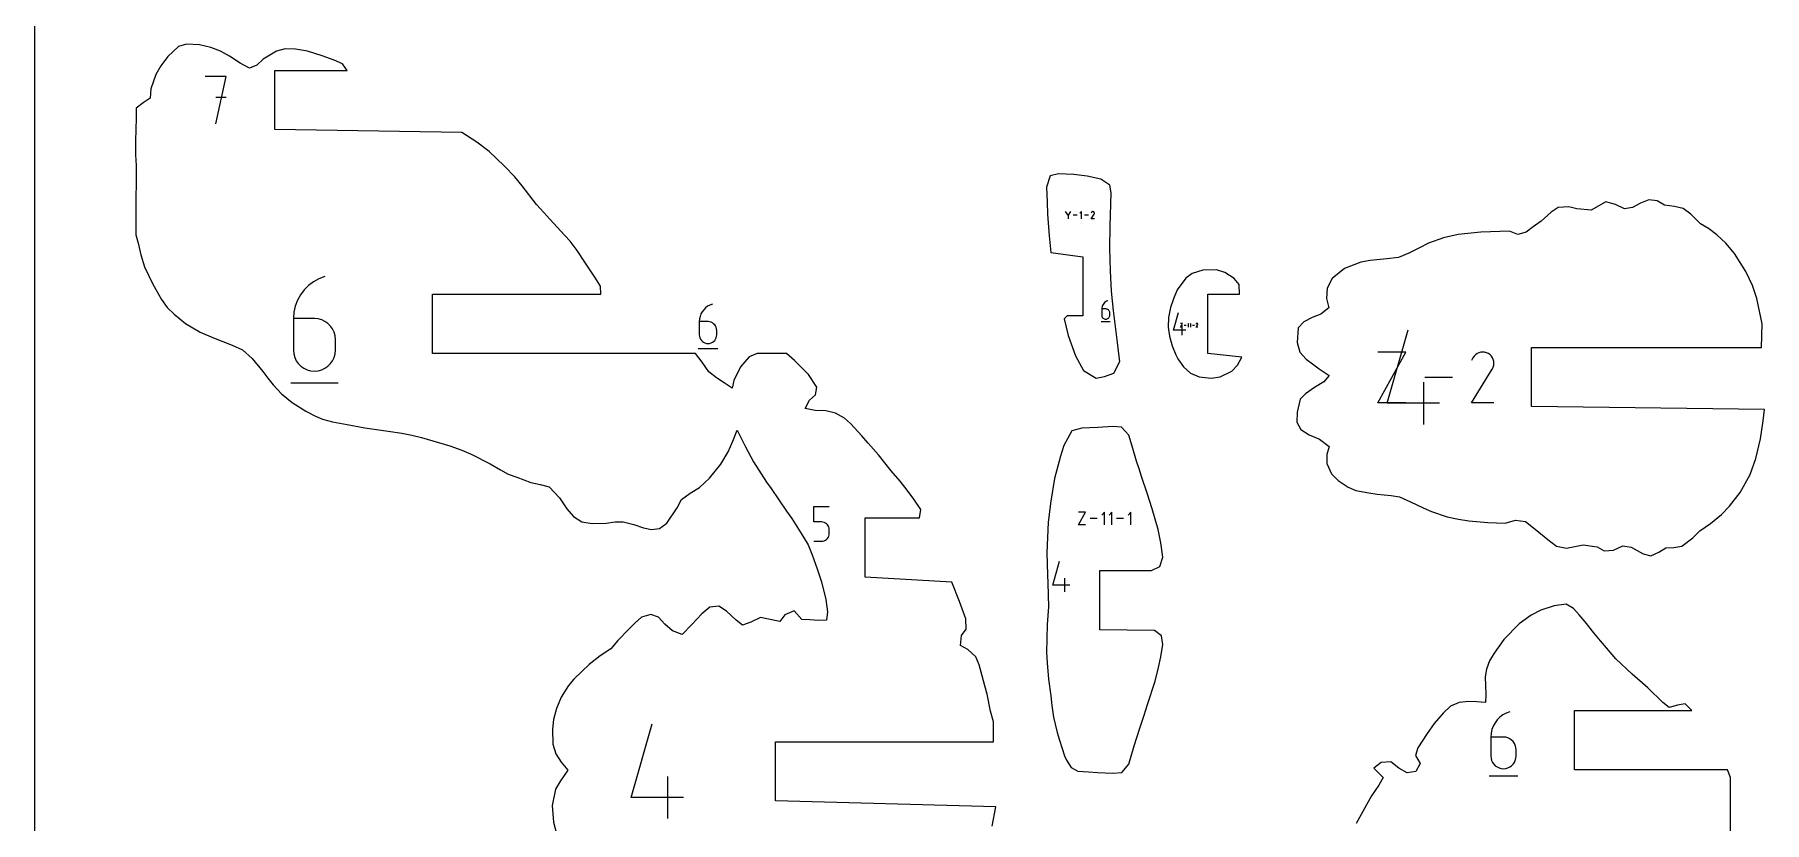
# Model space of a CAD drawing. Extents: x 0 to 600, y 0 to 900.
# Drawn here: x 0 to 114.1, y 436 to 487.9 of the extents above; entities that cross this region are included whole.
import ezdxf

# ---------------------------------------------------------------- set-up
doc = ezdxf.new("R2010")
doc.units = 0
doc.header["$MEASUREMENT"] = 0
for name, color, linetype in [('annotation', 7, 'Continuous'), ('boundary', 7, 'Continuous'), ('frame', 7, 'Continuous')]:
    doc.layers.add(name, color=color, linetype=linetype)

msp = doc.modelspace()

# ---------------------------------------------------------------- linework, layer by layer
at = {"layer": 'annotation', "color": 1}
for p, q in [((12.644008, 485.136438), (11.256601, 485.136438)), ((11.950402, 482.016486), (12.644008, 485.136438)), ((12.644008, 483.747075), (11.950402, 483.747075)), ((68.178225, 475.987487), (68.016405, 476.221501)), ((68.340015, 476.221501), (68.178225, 475.987487)), ((68.178225, 476.006319), (68.178225, 475.736345)), ((68.787256, 475.978923), (68.521998, 475.978923)), ((69.076998, 476.221486), (68.969148, 476.113606)), ((69.076998, 475.73636), (69.076998, 476.221486)), ((69.524208, 475.978923), (69.25895, 475.978923)), ((69.706122, 475.736356), (69.90521, 476.056863)), ((69.720572, 476.167542), (69.706426, 476.140405)), ((69.731799, 476.183461), (69.720572, 476.167542)), ((69.745268, 476.19675), (69.731799, 476.183461)), ((69.760571, 476.207303), (69.745268, 476.19675)), ((69.777297, 476.215012), (69.760571, 476.207303)), ((69.795037, 476.219771), (69.777297, 476.215012)), ((69.813381, 476.221474), (69.795037, 476.219771)), ((69.831919, 476.220015), (69.813381, 476.221474)), ((69.850243, 476.215287), (69.831919, 476.220015)), ((69.867942, 476.207183), (69.850243, 476.215287)), ((69.883771, 476.195943), (69.867942, 476.207183)), ((69.867942, 476.207183), (69.867942, 476.207183)), ((69.897007, 476.182454), (69.883771, 476.195943)), ((69.90753, 476.167131), (69.897007, 476.182454)), ((69.90521, 476.056863), (69.905448, 476.057158)), ((69.90521, 476.056863), (69.90521, 476.056863)), ((69.905448, 476.057158), (69.905676, 476.057455)), ((69.905676, 476.057455), (69.905896, 476.057757)), ((69.905896, 476.057757), (69.906109, 476.058066)), ((69.906109, 476.058066), (69.906317, 476.058386)), ((69.906317, 476.058386), (69.906521, 476.058718)), ((69.906521, 476.058718), (69.906723, 476.059065)), ((69.906723, 476.059065), (69.906925, 476.059429)), ((69.906925, 476.059429), (69.907126, 476.059814)), ((69.907126, 476.059814), (69.915347, 476.077464)), ((69.907126, 476.059814), (69.907126, 476.059814)), ((69.915223, 476.150386), (69.90753, 476.167131)), ((69.91997, 476.132634), (69.915223, 476.150386)), ((69.915347, 476.077464), (69.920149, 476.095759)), ((69.921651, 476.114287), (69.91997, 476.132634)), ((69.920149, 476.095759), (69.921651, 476.114287)), ((69.921577, 475.736356), (69.706122, 475.736356)), ((18.065091, 471.348266), (17.777442, 471.059395)), ((18.392917, 471.595482), (18.065091, 471.348266)), ((18.757178, 471.79602), (18.392917, 471.595482)), ((19.154137, 471.944856), (18.757178, 471.79602)), ((19.154137, 471.944856), (19.154137, 471.944856)), ((17.337626, 470.37679), (17.192939, 469.993105)), ((17.533707, 470.733896), (17.337626, 470.37679)), ((17.777442, 471.059395), (17.533707, 470.733896)), ((70.591418, 470.225093), (70.53573, 470.169169)), ((70.654884, 470.272953), (70.591418, 470.225093)), ((70.725404, 470.311777), (70.654884, 470.272953)), ((70.802254, 470.340591), (70.725404, 470.311777)), ((70.802254, 470.340591), (70.802254, 470.340591)), ((17.103385, 469.587862), (17.072702, 469.166088)), ((17.072702, 469.166088), (17.072702, 467.092088)), ((18.458369, 469.166088), (17.072702, 469.166088)), ((17.192939, 469.993105), (17.103385, 469.587862)), ((18.707584, 469.143847), (18.458369, 469.166088)), ((18.942087, 469.079705), (18.707584, 469.143847)), ((19.157978, 468.977529), (18.942087, 469.079705)), ((43.865066, 469.142464), (43.852294, 468.966897)), ((43.902344, 469.31115), (43.865066, 469.142464)), ((43.962571, 469.470863), (43.902344, 469.31115)), ((44.044192, 469.619512), (43.962571, 469.470863)), ((44.145649, 469.755004), (44.044192, 469.619512)), ((44.265385, 469.875249), (44.145649, 469.755004)), ((44.401846, 469.978155), (44.265385, 469.875249)), ((44.553473, 470.061631), (44.401846, 469.978155)), ((44.718711, 470.123585), (44.553473, 470.061631)), ((44.718711, 470.123585), (44.718711, 470.123585)), ((70.405235, 469.884284), (70.399294, 469.80263)), ((70.399294, 469.80263), (70.399294, 469.40111)), ((70.667555, 469.80263), (70.399294, 469.80263)), ((70.399294, 469.40111), (70.399294, 469.40111)), ((70.399294, 469.40111), (70.403626, 469.352853)), ((70.403626, 469.352853), (70.416109, 469.307426)), ((70.422572, 469.962738), (70.405235, 469.884284)), ((70.416109, 469.307426), (70.435981, 469.26559)), ((70.450583, 470.037018), (70.422572, 469.962738)), ((70.435981, 469.26559), (70.462477, 469.228105)), ((70.488544, 470.106153), (70.450583, 470.037018)), ((70.462477, 469.228105), (70.494832, 469.195731)), ((70.53573, 470.169169), (70.488544, 470.106153)), ((70.494832, 469.195731), (70.532281, 469.169228)), ((70.532281, 469.169228), (70.574062, 469.149356)), ((70.574062, 469.149356), (70.619408, 469.136876)), ((70.619408, 469.136876), (70.667555, 469.132547)), ((70.715802, 469.798325), (70.667555, 469.80263)), ((70.667555, 469.132547), (70.715802, 469.136876)), ((70.667555, 469.132547), (70.667555, 469.132547)), ((70.761202, 469.785907), (70.715802, 469.798325)), ((70.715802, 469.136876), (70.761202, 469.149356)), ((70.802997, 469.766126), (70.761202, 469.785907)), ((70.761202, 469.149356), (70.802997, 469.169228)), ((70.840434, 469.739731), (70.802997, 469.766126)), ((70.802997, 469.169228), (70.840434, 469.195731)), ((70.872758, 469.70747), (70.840434, 469.739731)), ((70.840434, 469.195731), (70.872758, 469.228105)), ((70.899213, 469.670092), (70.872758, 469.70747)), ((70.872758, 469.228105), (70.899213, 469.26559)), ((70.919045, 469.628347), (70.899213, 469.670092)), ((70.899213, 469.26559), (70.919045, 469.307426)), ((70.931497, 469.582983), (70.919045, 469.628347)), ((70.919045, 469.307426), (70.931497, 469.352853)), ((70.935816, 469.534748), (70.931497, 469.582983)), ((70.931497, 469.352853), (70.935816, 469.40111)), ((70.935816, 469.40111), (70.935816, 469.534748)), ((70.935816, 469.534748), (70.935816, 469.534748)), ((75.139019, 468.413019), (75.467481, 469.56496)), ((19.351355, 468.841187), (19.157978, 468.977529)), ((19.518319, 468.674548), (19.351355, 468.841187)), ((19.654969, 468.481479), (19.518319, 468.674548)), ((19.757406, 468.265849), (19.654969, 468.481479)), ((19.821728, 468.031526), (19.757406, 468.265849)), ((19.844035, 467.782378), (19.821728, 468.031526)), ((43.852294, 468.966897), (43.852294, 468.103575)), ((44.429091, 468.966897), (43.852294, 468.966897)), ((43.852294, 468.103575), (43.852294, 468.103575)), ((43.852294, 468.103575), (43.861607, 467.999814)), ((43.861607, 467.999814), (43.888448, 467.90214)), ((44.532829, 468.957639), (44.429091, 468.966897)), ((44.630443, 468.930939), (44.532829, 468.957639)), ((44.72031, 468.888408), (44.630443, 468.930939)), ((44.800805, 468.831654), (44.72031, 468.888408)), ((44.870305, 468.762289), (44.800805, 468.831654)), ((44.927187, 468.681922), (44.870305, 468.762289)), ((44.969827, 468.592164), (44.927187, 468.681922)), ((44.996602, 468.494625), (44.969827, 468.592164)), ((44.969827, 467.90214), (44.996602, 467.999814)), ((45.005888, 468.390915), (44.996602, 468.494625)), ((44.996602, 467.999814), (45.005888, 468.103575)), ((45.005888, 468.103575), (45.005888, 468.390915)), ((45.005888, 468.390915), (45.005888, 468.390915)), ((70.365696, 468.981541), (70.969718, 468.981541)), ((75.961476, 468.413019), (75.139019, 468.413019)), ((75.596937, 468.591384), (75.740544, 468.850021)), ((75.740544, 468.850021), (75.596937, 468.850021)), ((75.740544, 468.591384), (75.596937, 468.591384)), ((75.714943, 468.083721), (75.714943, 468.741575)), ((75.978976, 468.720702), (75.837557, 468.720702)), ((76.133446, 468.850021), (76.075948, 468.792506)), ((76.133446, 468.591384), (76.133446, 468.850021)), ((76.287933, 468.850021), (76.230435, 468.792506)), ((76.287933, 468.591384), (76.287933, 468.850021)), ((76.526356, 468.720702), (76.384938, 468.720702)), ((76.62334, 468.591382), (76.729481, 468.762255)), ((76.738207, 468.591382), (76.62334, 468.591382)), ((76.631045, 468.821261), (76.623503, 468.806793)), ((76.63703, 468.829748), (76.631045, 468.821261)), ((76.644211, 468.836833), (76.63703, 468.829748)), ((76.652369, 468.842459), (76.644211, 468.836833)), ((76.661286, 468.846569), (76.652369, 468.842459)), ((76.670744, 468.849106), (76.661286, 468.846569)), ((76.680524, 468.850014), (76.670744, 468.849106)), ((76.690407, 468.849236), (76.680524, 468.850014)), ((76.700176, 468.846716), (76.690407, 468.849236)), ((76.709612, 468.842395), (76.700176, 468.846716)), ((76.718051, 468.836403), (76.709612, 468.842395)), ((76.709612, 468.842395), (76.709612, 468.842395)), ((76.725108, 468.829211), (76.718051, 468.836403)), ((76.730718, 468.821042), (76.725108, 468.829211)), ((76.729481, 468.762255), (76.729608, 468.762412)), ((76.729481, 468.762255), (76.729481, 468.762255)), ((76.729608, 468.762412), (76.72973, 468.76257)), ((76.72973, 468.76257), (76.729847, 468.762731)), ((76.729847, 468.762731), (76.729961, 468.762896)), ((76.729961, 468.762896), (76.730071, 468.763066)), ((76.730071, 468.763066), (76.73018, 468.763243)), ((76.73018, 468.763243), (76.730288, 468.763428)), ((76.730288, 468.763428), (76.730395, 468.763623)), ((76.730395, 468.763623), (76.730503, 468.763828)), ((76.730503, 468.763828), (76.734885, 468.773238)), ((76.730503, 468.763828), (76.730503, 468.763828)), ((76.73482, 468.812115), (76.730718, 468.821042)), ((76.73735, 468.802651), (76.73482, 468.812115)), ((76.734885, 468.773238), (76.737446, 468.782991)), ((76.738246, 468.792869), (76.73735, 468.802651)), ((76.737446, 468.782991), (76.738246, 468.792869)), ((89.227461, 463.581559), (90.611171, 468.434327)), ((17.072702, 467.092088), (17.072702, 467.092088)), ((17.072702, 467.092088), (17.095074, 466.842819)), ((17.095074, 466.842819), (17.159557, 466.608172)), ((19.757406, 466.608172), (19.821728, 466.842819)), ((19.821728, 466.842819), (19.844035, 467.092088)), ((19.844035, 467.092088), (19.844035, 467.782378)), ((19.844035, 467.782378), (19.844035, 467.782378)), ((43.780052, 467.201444), (45.078781, 467.201444)), ((43.888448, 467.90214), (43.931175, 467.812187)), ((43.931175, 467.812187), (43.988145, 467.731589)), ((43.988145, 467.731589), (44.057712, 467.661981)), ((44.057712, 467.661981), (44.138234, 467.604996)), ((44.138234, 467.604996), (44.228067, 467.562269)), ((44.228067, 467.562269), (44.325567, 467.535435)), ((44.325567, 467.535435), (44.429091, 467.526127)), ((44.429091, 467.526127), (44.532829, 467.535435)), ((44.429091, 467.526127), (44.429091, 467.526127)), ((44.532829, 467.535435), (44.630443, 467.562269)), ((44.630443, 467.562269), (44.72031, 467.604996)), ((44.72031, 467.604996), (44.800805, 467.661981)), ((44.800805, 467.661981), (44.870305, 467.731589)), ((44.870305, 467.731589), (44.927187, 467.812187)), ((44.927187, 467.812187), (44.969827, 467.90214)), ((88.6085, 463.61716), (90.463913, 466.958747)), ((90.463913, 466.958747), (88.6085, 466.958747)), ((95.067125, 466.788367), (94.974347, 466.696831)), ((95.17253, 466.861051), (95.067125, 466.788367)), ((95.28774, 466.914151), (95.17253, 466.861051)), ((95.409934, 466.946934), (95.28774, 466.914151)), ((95.536289, 466.958666), (95.409934, 466.946934)), ((95.663984, 466.948614), (95.536289, 466.958666)), ((95.790198, 466.916046), (95.663984, 466.948614)), ((95.912109, 466.860228), (95.790198, 466.916046)), ((96.021145, 466.782802), (95.912109, 466.860228)), ((95.912109, 466.860228), (95.912109, 466.860228)), ((96.112311, 466.689891), (96.021145, 466.782802)), ((17.159557, 466.608172), (17.262203, 466.392073)), ((17.262203, 466.392073), (17.399062, 466.198449)), ((17.399062, 466.198449), (17.566188, 466.031225)), ((17.566188, 466.031225), (17.759629, 465.894328)), ((17.759629, 465.894328), (17.975439, 465.791683)), ((17.975439, 465.791683), (18.209669, 465.727217)), ((18.209669, 465.727217), (18.458369, 465.704856)), ((18.458369, 465.704856), (18.707584, 465.727217)), ((18.458369, 465.704856), (18.458369, 465.704856)), ((18.707584, 465.727217), (18.942087, 465.791683)), ((18.942087, 465.791683), (19.157978, 465.894328)), ((19.157978, 465.894328), (19.351355, 466.031225)), ((19.351355, 466.031225), (19.518319, 466.198449)), ((19.518319, 466.198449), (19.654969, 466.392073)), ((19.654969, 466.392073), (19.757406, 466.608172)), ((94.797478, 463.617133), (96.168816, 465.82481)), ((94.897018, 466.587176), (94.799574, 466.400252)), ((94.974347, 466.696831), (94.897018, 466.587176)), ((96.184796, 466.584343), (96.112311, 466.689891)), ((96.168816, 465.82481), (96.170455, 465.826839)), ((96.168816, 465.82481), (96.168816, 465.82481)), ((96.170455, 465.826839), (96.172027, 465.828884)), ((96.172027, 465.828884), (96.173542, 465.830965)), ((96.173542, 465.830965), (96.175011, 465.833097)), ((96.175011, 465.833097), (96.176443, 465.835298)), ((96.176443, 465.835298), (96.17785, 465.837585)), ((96.17785, 465.837585), (96.179241, 465.839976)), ((96.179241, 465.839976), (96.180627, 465.842487)), ((96.180627, 465.842487), (96.182018, 465.845137)), ((96.182018, 465.845137), (96.23864, 465.96671)), ((96.182018, 465.845137), (96.182018, 465.845137)), ((96.23779, 466.469006), (96.184796, 466.584343)), ((96.270482, 466.346726), (96.23779, 466.469006)), ((96.23864, 465.96671), (96.271718, 466.09273)), ((96.282062, 466.220352), (96.270482, 466.346726)), ((96.271718, 466.09273), (96.282062, 466.220352)), ((16.899151, 464.924856), (20.019151, 464.924856)), ((91.653649, 462.194327), (91.653649, 464.96566)), ((93.544445, 465.287953), (91.717322, 465.287953)), ((90.463913, 463.61716), (88.6085, 463.61716)), ((92.692214, 463.581559), (89.227461, 463.581559)), ((96.281557, 463.617133), (94.797478, 463.617133)), ((51.407575, 455.759179), (51.407575, 456.784666)), ((51.407575, 456.784666), (52.430319, 456.784666)), ((51.918947, 455.759179), (51.407575, 455.759179)), ((52.010766, 455.750972), (51.918947, 455.759179)), ((52.097227, 455.7273), (52.010766, 455.750972)), ((52.176877, 455.689593), (52.097227, 455.7273)), ((52.24826, 455.639277), (52.176877, 455.689593)), ((52.309925, 455.57778), (52.24826, 455.639277)), ((52.360417, 455.506529), (52.309925, 455.57778)), ((52.398282, 455.426952), (52.360417, 455.506529)), ((52.422067, 455.340477), (52.398282, 455.426952)), ((68.874817, 455.576607), (69.332259, 456.400457)), ((69.332259, 456.400457), (68.874817, 456.400457)), ((69.332259, 455.576607), (68.874817, 455.576607)), ((70.091747, 455.988532), (69.64128, 455.988532)), ((70.583791, 456.400457), (70.400639, 456.217253)), ((70.583791, 455.576607), (70.583791, 456.400457)), ((71.075888, 456.400457), (70.892735, 456.217253)), ((71.075888, 455.576607), (71.075888, 456.400457)), ((71.83535, 455.988532), (71.384883, 455.988532)), ((72.327394, 456.400457), (72.144242, 456.217253)), ((72.327394, 455.576607), (72.327394, 456.400457)), ((51.407575, 454.481834), (51.918947, 454.481834)), ((51.918947, 454.481834), (52.010728, 454.490086)), ((51.918947, 454.481834), (51.918947, 454.481834)), ((52.010728, 454.490086), (52.097169, 454.513877)), ((52.097169, 454.513877), (52.176812, 454.551757)), ((52.176812, 454.551757), (52.248201, 454.602278)), ((52.248201, 454.602278), (52.309877, 454.663991)), ((52.309877, 454.663991), (52.360385, 454.735447)), ((52.360385, 454.735447), (52.398265, 454.815197)), ((52.398265, 454.815197), (52.422062, 454.901792)), ((52.422062, 454.901792), (52.430319, 454.993783)), ((52.430319, 455.24853), (52.422067, 455.340477)), ((52.430319, 454.993783), (52.430319, 455.24853)), ((52.430319, 455.24853), (52.430319, 455.24853)), ((67.176014, 451.600423), (67.626609, 453.180691)), ((67.966084, 451.148681), (67.966084, 452.051145)), ((68.304285, 451.600423), (67.176014, 451.600423)), ((96.669366, 442.886737), (96.496324, 442.712961)), ((96.866576, 443.035455), (96.669366, 442.886737)), ((97.085705, 443.156093), (96.866576, 443.035455)), ((97.324504, 443.245629), (97.085705, 443.156093)), ((97.324504, 443.245629), (97.324504, 443.245629)), ((39.352388, 437.588876), (40.736098, 442.441644)), ((96.090831, 441.827729), (96.072373, 441.574002)), ((96.144704, 442.071511), (96.090831, 441.827729)), ((96.231744, 442.302326), (96.144704, 442.071511)), ((96.3497, 442.51715), (96.231744, 442.302326)), ((96.496324, 442.712961), (96.3497, 442.51715)), ((96.072373, 441.574002), (96.072373, 440.326344)), ((96.90595, 441.574002), (96.072373, 441.574002)), ((97.055871, 441.560623), (96.90595, 441.574002)), ((97.196941, 441.522037), (97.055871, 441.560623)), ((97.326815, 441.460571), (97.196941, 441.522037)), ((97.443145, 441.378552), (97.326815, 441.460571)), ((97.543585, 441.278306), (97.443145, 441.378552)), ((97.62579, 441.162162), (97.543585, 441.278306)), ((97.687413, 441.032445), (97.62579, 441.162162)), ((97.726107, 440.891483), (97.687413, 441.032445)), ((97.739527, 440.741602), (97.726107, 440.891483)), ((97.739527, 440.326344), (97.739527, 440.741602)), ((97.739527, 440.741602), (97.739527, 440.741602)), ((96.072373, 440.326344), (96.072373, 440.326344)), ((96.072373, 440.326344), (96.085832, 440.176391)), ((96.085832, 440.176391), (96.124623, 440.035234)), ((96.124623, 440.035234), (96.186371, 439.905236)), ((96.186371, 439.905236), (96.268702, 439.788757)), ((96.268702, 439.788757), (96.36924, 439.68816)), ((96.36924, 439.68816), (96.485609, 439.605806)), ((96.485609, 439.605806), (96.615434, 439.544058)), ((96.615434, 439.544058), (96.756339, 439.505277)), ((96.756339, 439.505277), (96.90595, 439.491826)), ((96.90595, 439.491826), (97.055871, 439.505277)), ((96.90595, 439.491826), (96.90595, 439.491826)), ((97.055871, 439.505277), (97.196941, 439.544058)), ((97.196941, 439.544058), (97.326815, 439.605806)), ((97.326815, 439.605806), (97.443145, 439.68816)), ((97.443145, 439.68816), (97.543585, 439.788757)), ((97.543585, 439.788757), (97.62579, 439.905236)), ((97.62579, 439.905236), (97.687413, 440.035234)), ((97.687413, 440.035234), (97.726107, 440.176391)), ((97.726107, 440.176391), (97.739527, 440.326344)), ((41.778576, 436.201644), (41.778576, 438.972977)), ((95.96797, 439.0226), (97.844872, 439.0226)), ((42.817141, 437.588876), (39.352388, 437.588876))]:
    msp.add_line(p, q, dxfattribs=at)
at = {"layer": 'boundary', "color": 5}
for p, q in [((8.784144, 486.453385), (8.338643, 485.83218)), ((9.499286, 487.106258), (8.784144, 486.453385)), ((10.021389, 487.261093), (9.499286, 487.106258)), ((10.884226, 487.213863), (10.021389, 487.261093)), ((11.62858, 487.045538), (10.884226, 487.213863)), ((12.27474, 486.799758), (11.62858, 487.045538)), ((12.860592, 486.474701), (12.27474, 486.799758)), ((13.570321, 486.002557), (12.860592, 486.474701)), ((15.069254, 486.277262), (14.66791, 485.871605)), ((15.961698, 486.805393), (15.069254, 486.277262)), ((16.532087, 486.944911), (15.961698, 486.805393)), ((17.214523, 486.94028), (16.532087, 486.944911)), ((17.99559, 486.806236), (17.214523, 486.94028)), ((18.978963, 486.484554), (17.99559, 486.806236)), ((19.754129, 486.203616), (18.978963, 486.484554)), ((20.313081, 485.975866), (19.754129, 486.203616)), ((8.000136, 485.257025), (7.679203, 484.307744)), ((8.338643, 485.83218), (8.000136, 485.257025)), ((14.172705, 485.683631), (13.570321, 486.002557)), ((14.66791, 485.871605), (14.172705, 485.683631)), ((15.850734, 481.626462), (15.850734, 485.526462)), ((15.850734, 485.526462), (20.630513, 485.526462)), ((20.630513, 485.526462), (20.313081, 485.975866)), ((7.679203, 484.307744), (7.614651, 483.693554)), ((6.701768, 483.041626), (6.697963, 482.263834)), ((7.162587, 483.39199), (6.701768, 483.041626)), ((7.614651, 483.693554), (7.162587, 483.39199)), ((6.672127, 481.737247), (6.667832, 480.786086)), ((6.697963, 482.263834), (6.672127, 481.737247)), ((28.191242, 481.431462), (15.850734, 481.626462)), ((6.667832, 480.786086), (6.667776, 479.96771)), ((29.182256, 480.794558), (28.191242, 481.431462)), ((29.982202, 480.178275), (29.182256, 480.794558)), ((6.667776, 479.96771), (6.700956, 479.261913)), ((30.474396, 479.724641), (29.982202, 480.178275)), ((30.99432, 479.225468), (30.474396, 479.724641)), ((6.700956, 479.261913), (6.709955, 478.736038)), ((6.709955, 478.736038), (6.703737, 477.978436)), ((31.676886, 478.519474), (30.99432, 479.225468)), ((32.160245, 477.913448), (31.676886, 478.519474)), ((67.009769, 478.590655), (66.766475, 477.836916)), ((67.542187, 478.715503), (67.009769, 478.590655)), ((68.562402, 478.673037), (67.542187, 478.715503)), ((69.446034, 478.547558), (68.562402, 478.673037)), ((70.338142, 478.353684), (69.446034, 478.547558)), ((70.943928, 477.973454), (70.338142, 478.353684)), ((6.703737, 477.978436), (6.669208, 477.248969)), ((6.669208, 477.248969), (6.688665, 475.999998)), ((33.114389, 476.684534), (32.160245, 477.913448)), ((66.766475, 477.836916), (66.795169, 476.850435)), ((71.019387, 477.458488), (70.943928, 477.973454)), ((70.99002, 475.988885), (71.019387, 477.458488)), ((6.688665, 475.999998), (6.668563, 475.245699)), ((33.591137, 476.164928), (33.114389, 476.684534)), ((33.983902, 475.726873), (33.591137, 476.164928)), ((66.795169, 476.850435), (66.83613, 476.059515)), ((66.83613, 476.059515), (66.94096, 474.628084)), ((70.958476, 475.271089), (70.99002, 475.988885)), ((100.058168, 476.188411), (99.39654, 475.594602)), ((100.509987, 476.498511), (100.058168, 476.188411)), ((101.219255, 476.528133), (100.509987, 476.498511)), ((101.749466, 476.402128), (101.219255, 476.528133)), ((102.697899, 476.308501), (101.749466, 476.402128)), ((103.65671, 476.867567), (102.697899, 476.308501)), ((104.298428, 476.687126), (103.65671, 476.867567)), ((104.887788, 476.400466), (104.298428, 476.687126)), ((105.425357, 476.487747), (104.887788, 476.400466)), ((105.945158, 476.787954), (105.425357, 476.487747)), ((106.503375, 476.988326), (105.945158, 476.787954)), ((107.047986, 476.930386), (106.503375, 476.988326)), ((107.532337, 476.638426), (107.047986, 476.930386)), ((108.187023, 476.56639), (107.532337, 476.638426)), ((108.759282, 476.422091), (108.187023, 476.56639)), ((109.274892, 476.058444), (108.759282, 476.422091)), ((109.896404, 475.421602), (109.274892, 476.058444)), ((6.668563, 475.245699), (6.668124, 474.681191)), ((34.978446, 474.643999), (33.983902, 475.726873)), ((70.945388, 473.80259), (70.958476, 475.271089)), ((95.423693, 474.872402), (93.924211, 474.711779)), ((97.296967, 474.922064), (95.423693, 474.872402)), ((97.849075, 474.70707), (97.296967, 474.922064)), ((98.406931, 474.856365), (97.849075, 474.70707)), ((98.85929, 475.213527), (98.406931, 474.856365)), ((99.39654, 475.594602), (98.85929, 475.213527)), ((110.428937, 475.106538), (109.896404, 475.421602)), ((110.982272, 474.685002), (110.428937, 475.106538)), ((6.668124, 474.681191), (6.835402, 474.146537)), ((6.835402, 474.146537), (7.01046, 473.368233)), ((35.327463, 474.263852), (34.978446, 474.643999)), ((35.785084, 473.666169), (35.327463, 474.263852)), ((36.310821, 472.894841), (35.785084, 473.666169)), ((66.94096, 474.628084), (67.045454, 473.523536)), ((70.975671, 472.314803), (70.945388, 473.80259)), ((91.365073, 473.833424), (90.674194, 473.481071)), ((91.972227, 474.150018), (91.365073, 473.833424)), ((92.943331, 474.496334), (91.972227, 474.150018)), ((93.924211, 474.711779), (92.943331, 474.496334)), ((111.581399, 474.12993), (110.982272, 474.685002)), ((112.140466, 473.464399), (111.581399, 474.12993)), ((7.01046, 473.368233), (7.245083, 472.572986)), ((7.245083, 472.572986), (7.804083, 471.426778)), ((36.962498, 471.904846), (36.310821, 472.894841)), ((67.045454, 473.523536), (69.157651, 473.246569)), ((69.157651, 473.246569), (69.157651, 469.346569)), ((87.490097, 472.894245), (86.411328, 472.459637)), ((88.112884, 473.004788), (87.490097, 472.894245)), ((89.214243, 473.110915), (88.112884, 473.004788)), ((89.976, 473.196224), (89.214243, 473.110915)), ((90.674194, 473.481071), (89.976, 473.196224)), ((112.90821, 472.270229), (112.140466, 473.464399)), ((7.804083, 471.426778), (8.362681, 470.420747)), ((37.34129, 471.309419), (36.962498, 471.904846)), ((71.055468, 470.982386), (70.975671, 472.314803)), ((75.950402, 471.826321), (75.38404, 471.070635)), ((76.365096, 472.138976), (75.950402, 471.826321)), ((77.079427, 472.371122), (76.365096, 472.138976)), ((77.966612, 472.383204), (77.079427, 472.371122)), ((78.52919, 472.210482), (77.966612, 472.383204)), ((79.141422, 471.817901), (78.52919, 472.210482)), ((79.471632, 471.41231), (79.141422, 471.817901)), ((79.485151, 470.77434), (79.471632, 471.41231)), ((85.613878, 471.806177), (85.273942, 471.179423)), ((86.411328, 472.459637), (85.613878, 471.806177)), ((113.337404, 471.353298), (112.90821, 472.270229)), ((113.626109, 470.485232), (113.337404, 471.353298)), ((8.362681, 470.420747), (8.735415, 469.901983)), ((26.259151, 466.874856), (26.259151, 470.774856)), ((26.259151, 470.774856), (37.362672, 470.774856)), ((37.362672, 470.774856), (37.34129, 471.309419)), ((71.176601, 469.696924), (71.055468, 470.982386)), ((75.127743, 470.463667), (74.94194, 469.903513)), ((75.38404, 471.070635), (75.127743, 470.463667)), ((77.401983, 466.87434), (77.401983, 470.77434)), ((77.401983, 470.77434), (79.485151, 470.77434)), ((85.273942, 471.179423), (85.234585, 470.501063)), ((85.234585, 470.501063), (85.385474, 469.88566)), ((113.978865, 468.822732), (113.626109, 470.485232)), ((8.735415, 469.901983), (9.210976, 469.453843)), ((9.210976, 469.453843), (9.965365, 468.840561)), ((68.113959, 469.346569), (67.918959, 469.151569)), ((67.918959, 469.151569), (68.193645, 468.051137)), ((69.157651, 469.346569), (68.113959, 469.346569)), ((71.444484, 467.591149), (71.176601, 469.696924)), ((74.809426, 469.246011), (74.783896, 468.596693)), ((74.94194, 469.903513), (74.809426, 469.246011)), ((84.293285, 469.235957), (83.740117, 468.945868)), ((84.850164, 469.468566), (84.293285, 469.235957)), ((85.385474, 469.88566), (84.850164, 469.468566)), ((9.965365, 468.840561), (10.932542, 468.277076)), ((10.932542, 468.277076), (11.794452, 467.902698)), ((68.193645, 468.051137), (68.682744, 466.707128)), ((74.783896, 468.596693), (74.87058, 468.018938)), ((74.87058, 468.018938), (75.054921, 467.372671)), ((83.354758, 468.558181), (83.287465, 467.589518)), ((83.740117, 468.945868), (83.354758, 468.558181)), ((113.925657, 467.264327), (113.978865, 468.822732)), ((11.794452, 467.902698), (13.029734, 467.416113)), ((13.029734, 467.416113), (13.707857, 467.113493)), ((13.707857, 467.113493), (14.362393, 466.528756)), ((43.613238, 466.874856), (26.259151, 466.874856)), ((44.042298, 466.28944), (43.613238, 466.874856)), ((47.67624, 466.874856), (47.133684, 466.645701)), ((49.599137, 466.874162), (47.67624, 466.874856)), ((50.134863, 466.409168), (49.599137, 466.874162)), ((71.515325, 467.016514), (71.444484, 467.591149)), ((71.594039, 466.345785), (71.515325, 467.016514)), ((75.054921, 467.372671), (75.289749, 466.788402)), ((75.289749, 466.788402), (75.419708, 466.513639)), ((79.649013, 466.624374), (77.401983, 466.87434)), ((83.287465, 467.589518), (83.462178, 466.943386)), ((83.462178, 466.943386), (83.885878, 466.499381)), ((98.76062, 463.364327), (98.76062, 467.264327)), ((98.76062, 467.264327), (113.925657, 467.264327)), ((14.362393, 466.528756), (15.068719, 465.677114)), ((15.068719, 465.677114), (15.390788, 465.244103)), ((44.475145, 465.647484), (44.042298, 466.28944)), ((44.979997, 465.256266), (44.475145, 465.647484)), ((46.563034, 465.985995), (46.134441, 465.078341)), ((47.133684, 466.645701), (46.563034, 465.985995)), ((50.678328, 465.860042), (50.134863, 466.409168)), ((51.057637, 465.487605), (50.678328, 465.860042)), ((68.682744, 466.707128), (69.198435, 465.736288)), ((69.198435, 465.736288), (70.032885, 465.241575)), ((71.203187, 465.560368), (71.594039, 466.345785)), ((75.419708, 466.513639), (75.78965, 465.985534)), ((75.78965, 465.985534), (76.251247, 465.579164)), ((78.214678, 465.321997), (78.976476, 465.703709)), ((78.976476, 465.703709), (79.367315, 466.090503)), ((79.367315, 466.090503), (79.649013, 466.624374)), ((83.885878, 466.499381), (84.307326, 466.180844)), ((84.307326, 466.180844), (84.744111, 465.850027)), ((84.744111, 465.850027), (85.407261, 465.413388)), ((15.390788, 465.244103), (15.734338, 464.800104)), ((15.734338, 464.800104), (16.299162, 464.205851)), ((45.503199, 464.926405), (44.979997, 465.256266)), ((46.023963, 464.576358), (45.503199, 464.926405)), ((46.134441, 465.078341), (46.023963, 464.576358)), ((51.603864, 464.648994), (51.057637, 465.487605)), ((51.513517, 464.129989), (51.603864, 464.648994)), ((70.032885, 465.241575), (70.590435, 465.354292)), ((70.590435, 465.354292), (71.203187, 465.560368)), ((76.251247, 465.579164), (76.821515, 465.320696)), ((76.821515, 465.320696), (77.620801, 465.241141)), ((77.620801, 465.241141), (78.214678, 465.321997)), ((84.435321, 464.631132), (83.855526, 464.204075)), ((85.049758, 465.008548), (84.435321, 464.631132)), ((85.407261, 465.413388), (85.049758, 465.008548)), ((16.299162, 464.205851), (16.996764, 463.633832)), ((16.996764, 463.633832), (17.884628, 463.067864)), ((50.8477, 463.245853), (51.129824, 463.783318)), ((51.129824, 463.783318), (51.513517, 464.129989)), ((83.485776, 463.849914), (83.291194, 463.005606)), ((83.855526, 464.204075), (83.485776, 463.849914)), ((114.122826, 463.169327), (98.76062, 463.364327)), ((17.884628, 463.067864), (18.52289, 462.732901)), ((18.52289, 462.732901), (18.99523, 462.542785)), ((18.99523, 462.542785), (19.643967, 462.363382)), ((19.643967, 462.363382), (20.620797, 462.176023)), ((51.488434, 463.117942), (50.8477, 463.245853)), ((52.211339, 463.078032), (51.488434, 463.117942)), ((52.835327, 462.935023), (52.211339, 463.078032)), ((53.42548, 462.59983), (52.835327, 462.935023)), ((53.819495, 462.243833), (53.42548, 462.59983)), ((54.581714, 461.439551), (53.819495, 462.243833)), ((83.291194, 463.005606), (83.280685, 462.327865)), ((83.280685, 462.327865), (83.546787, 461.863953)), ((113.863446, 461.235075), (114.03739, 462.416329)), ((114.03739, 462.416329), (114.122826, 463.169327)), ((20.620797, 462.176023), (21.79258, 461.970104)), ((21.79258, 461.970104), (23.323451, 461.73708)), ((23.323451, 461.73708), (24.221536, 461.616876)), ((24.221536, 461.616876), (24.896723, 461.478659)), ((24.896723, 461.478659), (25.527122, 461.336015)), ((25.527122, 461.336015), (26.278587, 461.109923)), ((26.278587, 461.109923), (27.384295, 460.787411)), ((45.755098, 460.373039), (46.073928, 461.083666)), ((46.073928, 461.083666), (46.354958, 461.811414)), ((46.354958, 461.811414), (46.908765, 460.711784)), ((55.00167, 460.958832), (54.581714, 461.439551)), ((68.433077, 461.75861), (67.901574, 460.796463)), ((69.089311, 461.934473), (68.433077, 461.75861)), ((69.60908, 461.965198), (69.089311, 461.934473)), ((70.138569, 461.994246), (69.60908, 461.965198)), ((71.155213, 462.053955), (70.138569, 461.994246)), ((71.700932, 462.004749), (71.155213, 462.053955)), ((72.186369, 461.471252), (71.700932, 462.004749)), ((72.412715, 460.757876), (72.186369, 461.471252)), ((83.546787, 461.863953), (84.081086, 461.495652)), ((84.081086, 461.495652), (84.771786, 461.211598)), ((84.771786, 461.211598), (85.399851, 460.724013)), ((113.55579, 459.953675), (113.863446, 461.235075)), ((27.384295, 460.787411), (28.177084, 460.491137)), ((28.177084, 460.491137), (28.806637, 460.226694)), ((28.806637, 460.226694), (30.062711, 459.591444)), ((45.27866, 459.574253), (45.755098, 460.373039)), ((46.908765, 460.711784), (47.43275, 459.71677)), ((55.668469, 460.182808), (55.00167, 460.958832)), ((56.521124, 459.132262), (55.668469, 460.182808)), ((67.683436, 460.101995), (67.286362, 458.614283)), ((67.901574, 460.796463), (67.683436, 460.101995)), ((72.703549, 459.777504), (72.412715, 460.757876)), ((85.399851, 460.724013), (85.252708, 460.203177)), ((85.252708, 460.203177), (85.264567, 459.613636)), ((113.173617, 458.896363), (113.55579, 459.953675)), ((30.062711, 459.591444), (30.748597, 459.200339)), ((30.748597, 459.200339), (31.250307, 458.904445)), ((31.250307, 458.904445), (31.815063, 458.705275)), ((44.522515, 458.640959), (45.27866, 459.574253)), ((47.43275, 459.71677), (48.296601, 458.374161)), ((57.098827, 458.448632), (56.521124, 459.132262)), ((72.864936, 459.270274), (72.703549, 459.777504)), ((73.04869, 458.694414), (72.864936, 459.270274)), ((85.264567, 459.613636), (85.571882, 458.921962)), ((85.571882, 458.921962), (86.008235, 458.497623)), ((112.515248, 457.692336), (113.173617, 458.896363)), ((31.815063, 458.705275), (32.728279, 458.350899)), ((32.728279, 458.350899), (33.362432, 458.222924)), ((33.362432, 458.222924), (33.951947, 458.071001)), ((33.951947, 458.071001), (34.623257, 457.360527)), ((42.67942, 457.233546), (43.248317, 457.64958)), ((43.248317, 457.64958), (43.875833, 458.030558)), ((43.875833, 458.030558), (44.522515, 458.640959)), ((48.296601, 458.374161), (48.587428, 457.957068)), ((48.587428, 457.957068), (49.597808, 456.473997)), ((57.5728, 457.846942), (57.098827, 458.448632)), ((57.999989, 457.257666), (57.5728, 457.846942)), ((67.286362, 458.614283), (67.044715, 457.134958)), ((73.396063, 457.660341), (73.04869, 458.694414)), ((73.725375, 456.633651), (73.396063, 457.660341)), ((86.008235, 458.497623), (86.667465, 458.054709)), ((86.667465, 458.054709), (87.170145, 457.836163)), ((87.170145, 457.836163), (88.022015, 457.668535)), ((88.022015, 457.668535), (88.575734, 457.596784)), ((111.830165, 456.793382), (112.515248, 457.692336)), ((34.623257, 457.360527), (35.107289, 456.619958)), ((35.107289, 456.619958), (35.556602, 456.108444)), ((41.722279, 455.684184), (42.388124, 456.687981)), ((42.388124, 456.687981), (42.67942, 457.233546)), ((58.464241, 456.574232), (57.999989, 457.257666)), ((58.389755, 456.02325), (58.464241, 456.574232)), ((67.044715, 457.134958), (66.878809, 455.754246)), ((74.123098, 455.251472), (73.725375, 456.633651)), ((88.575734, 457.596784), (89.494486, 457.508216)), ((89.494486, 457.508216), (90.043536, 457.424781)), ((90.043536, 457.424781), (90.771554, 457.091682)), ((90.771554, 457.091682), (91.619245, 456.692926)), ((91.619245, 456.692926), (92.161131, 456.447829)), ((111.294035, 456.239831), (111.830165, 456.793382)), ((35.556602, 456.108444), (36.097689, 455.767114)), ((36.097689, 455.767114), (36.79233, 455.655443)), ((36.79233, 455.655443), (37.709403, 455.686845)), ((37.709403, 455.686845), (38.30728, 455.76116)), ((38.30728, 455.76116), (38.832728, 455.762356)), ((38.832728, 455.762356), (39.525011, 455.582061)), ((39.525011, 455.582061), (40.180125, 455.375055)), ((40.180125, 455.375055), (40.696469, 455.252558)), ((41.233046, 455.332301), (41.722279, 455.684184)), ((49.597808, 456.473997), (49.947617, 455.988794)), ((49.947617, 455.988794), (50.724457, 454.746457)), ((54.797777, 452.12325), (54.797777, 456.02325)), ((54.797777, 456.02325), (58.389755, 456.02325)), ((66.878809, 455.754246), (66.786584, 453.717253)), ((92.161131, 456.447829), (93.195987, 456.092706)), ((93.195987, 456.092706), (93.935068, 455.943384)), ((93.935068, 455.943384), (94.632587, 455.828551)), ((94.632587, 455.828551), (95.87809, 455.732883)), ((95.87809, 455.732883), (97.015791, 455.67594)), ((97.015791, 455.67594), (97.70986, 455.876109)), ((97.70986, 455.876109), (98.367637, 455.785882)), ((98.367637, 455.785882), (98.999319, 455.278208)), ((109.85547, 455.173537), (110.574249, 455.659256)), ((110.574249, 455.659256), (111.294035, 456.239831)), ((40.696469, 455.252558), (41.233046, 455.332301)), ((50.724457, 454.746457), (51.036487, 454.248223)), ((51.036487, 454.248223), (51.298616, 453.592139)), ((74.302904, 454.373296), (74.123098, 455.251472)), ((74.430334, 453.432377), (74.302904, 454.373296)), ((98.999319, 455.278208), (99.826967, 454.600718)), ((99.826967, 454.600718), (100.406788, 454.155249)), ((101.057381, 454.028031), (102.167901, 454.258864)), ((102.167901, 454.258864), (103.080828, 454.108681)), ((108.677833, 454.168948), (109.41072, 454.706428)), ((109.41072, 454.706428), (109.85547, 455.173537)), ((51.298616, 453.592139), (51.626617, 452.667096)), ((66.786584, 453.717253), (66.821513, 452.266608)), ((74.239191, 452.817256), (74.430334, 453.432377)), ((100.406788, 454.155249), (101.057381, 454.028031)), ((103.080828, 454.108681), (103.55297, 453.852882)), ((103.55297, 453.852882), (104.172182, 453.900198)), ((104.172182, 453.900198), (104.77717, 454.181573)), ((104.77717, 454.181573), (105.339224, 454.099505)), ((105.339224, 454.099505), (106.130215, 453.650083)), ((106.130215, 453.650083), (106.629441, 453.517631)), ((106.629441, 453.517631), (107.153979, 453.773341)), ((107.153979, 453.773341), (107.629897, 454.049994)), ((107.629897, 454.049994), (108.139853, 454.064824)), ((108.139853, 454.064824), (108.677833, 454.168948)), ((51.626617, 452.667096), (51.924229, 451.807462)), ((60.509368, 451.799171), (54.797777, 452.12325)), ((66.821513, 452.266608), (66.850049, 451.723476)), ((70.280416, 448.654686), (70.280416, 452.554686)), ((70.280416, 452.554686), (73.695935, 452.554686)), ((73.695935, 452.554686), (74.239191, 452.817256)), ((51.924229, 451.807462), (52.210242, 450.640779)), ((61.02404, 450.524348), (60.509368, 451.799171)), ((66.850049, 451.723476), (66.889957, 450.171215)), ((40.646733, 449.658015), (40.036042, 449.471075)), ((41.152225, 449.475877), (40.646733, 449.658015)), ((44.014296, 449.700972), (43.365556, 449.006993)), ((44.557708, 450.146909), (44.014296, 449.700972)), ((45.150545, 450.20963), (44.557708, 450.146909)), ((45.642998, 449.885335), (45.150545, 450.20963)), ((46.280956, 449.273543), (45.642998, 449.885335)), ((50.103971, 449.894842), (49.492839, 449.639666)), ((50.609243, 449.317823), (50.103971, 449.894842)), ((52.210242, 450.640779), (52.322039, 449.843069)), ((52.322039, 449.843069), (52.245764, 449.294055)), ((61.44409, 449.381712), (61.02404, 450.524348)), ((66.889957, 450.171215), (66.805124, 448.988813)), ((99.374564, 449.937431), (98.735674, 449.612499)), ((100.242866, 450.220711), (99.374564, 449.937431)), ((101.038069, 450.327676), (100.242866, 450.220711)), ((101.528209, 450.050531), (101.038069, 450.327676)), ((101.898865, 449.6393), (101.528209, 450.050531)), ((39.193786, 448.679745), (38.478062, 447.940205)), ((39.628741, 449.117228), (39.193786, 448.679745)), ((40.036042, 449.471075), (39.628741, 449.117228)), ((41.580311, 449.029449), (41.152225, 449.475877)), ((42.086045, 448.571347), (41.580311, 449.029449)), ((42.731878, 448.349107), (42.086045, 448.571347)), ((43.365556, 449.006993), (42.731878, 448.349107)), ((46.70497, 448.943003), (46.280956, 449.273543)), ((47.250859, 449.146136), (46.70497, 448.943003)), ((47.901482, 449.455726), (47.250859, 449.146136)), ((48.416079, 449.360126), (47.901482, 449.455726)), ((49.164564, 449.198903), (48.416079, 449.360126)), ((49.492839, 449.639666), (49.164564, 449.198903)), ((51.139221, 449.300129), (50.609243, 449.317823)), ((51.723769, 449.265401), (51.139221, 449.300129)), ((52.245764, 449.294055), (51.723769, 449.265401)), ((61.158178, 448.265464), (61.464768, 448.695428)), ((61.464768, 448.695428), (61.44409, 449.381712)), ((66.805124, 448.988813), (66.769275, 447.147327)), ((73.881786, 448.605102), (70.280416, 448.654686)), ((74.347984, 448.249208), (73.881786, 448.605102)), ((97.941609, 449.033737), (96.930242, 448.011873)), ((98.735674, 449.612499), (97.941609, 449.033737)), ((102.286972, 449.166073), (101.898865, 449.6393)), ((102.873534, 448.452987), (102.286972, 449.166073)), ((38.02374, 447.400997), (37.308368, 446.936392)), ((38.478062, 447.940205), (38.02374, 447.400997)), ((61.076596, 447.621691), (61.158178, 448.265464)), ((61.566222, 447.34752), (61.076596, 447.621691)), ((74.30405, 446.86805), (74.425505, 447.673591)), ((74.425505, 447.673591), (74.347984, 448.249208)), ((96.930242, 448.011873), (96.2839, 447.111538)), ((103.314371, 447.919579), (102.873534, 448.452987)), ((103.694987, 447.465986), (103.314371, 447.919579)), ((104.331291, 446.734449), (103.694987, 447.465986)), ((36.581751, 446.357386), (36.108235, 445.888747)), ((37.308368, 446.936392), (36.581751, 446.357386)), ((62.103306, 446.863314), (61.566222, 447.34752)), ((62.309572, 446.335609), (62.103306, 446.863314)), ((62.511041, 445.609432), (62.309572, 446.335609)), ((66.769275, 447.147327), (66.804347, 446.472876)), ((66.804347, 446.472876), (66.883475, 445.385089)), ((74.152788, 446.167477), (74.30405, 446.86805)), ((95.98598, 446.59686), (95.790516, 446.049434)), ((96.2839, 447.111538), (95.98598, 446.59686)), ((105.387782, 445.730316), (104.331291, 446.734449)), ((35.576875, 445.397489), (35.22811, 444.975679)), ((36.108235, 445.888747), (35.576875, 445.397489)), ((62.687983, 444.964328), (62.511041, 445.609432)), ((66.883475, 445.385089), (67.03596, 444.295767)), ((73.420976, 443.719797), (73.93102, 445.260101)), ((73.93102, 445.260101), (74.152788, 446.167477)), ((95.790516, 446.049434), (95.701738, 445.547497)), ((95.701738, 445.547497), (95.737163, 444.373805)), ((106.435247, 444.822473), (105.387782, 445.730316)), ((34.747318, 444.206587), (34.423012, 443.452413)), ((35.22811, 444.975679), (34.747318, 444.206587)), ((62.838, 444.394827), (62.687983, 444.964328)), ((63.072031, 443.289567), (62.838, 444.394827)), ((67.03596, 444.295767), (67.122345, 443.659428)), ((95.737163, 444.373805), (95.722504, 443.85238)), ((107.420452, 443.855649), (106.435247, 444.822473)), ((34.423012, 443.452413), (34.235131, 442.73746)), ((63.25858, 442.573009), (63.072031, 443.289567)), ((67.122345, 443.659428), (67.225741, 442.893743)), ((67.225741, 442.893743), (67.468061, 441.884927)), ((72.926434, 442.169116), (73.19881, 443.030312)), ((73.19881, 443.030312), (73.420976, 443.719797)), ((92.925204, 443.142288), (92.337956, 442.477542)), ((93.412343, 443.611492), (92.925204, 443.142288)), ((93.984497, 443.856818), (93.412343, 443.611492)), ((94.617949, 443.914864), (93.984497, 443.856818)), ((95.146523, 443.891586), (94.617949, 443.914864)), ((95.722504, 443.85238), (95.146523, 443.891586)), ((101.598674, 439.418727), (101.598674, 443.318727)), ((101.598674, 443.318727), (109.339284, 443.318727)), ((107.844909, 443.529753), (107.420452, 443.855649)), ((108.393248, 443.674376), (107.844909, 443.529753)), ((108.90025, 443.760079), (108.393248, 443.674376)), ((109.339284, 443.318727), (108.90025, 443.760079)), ((34.235131, 442.73746), (34.157696, 442.090637)), ((34.157696, 442.090637), (34.199437, 441.101367)), ((63.257894, 441.271644), (63.25858, 442.573009)), ((67.468061, 441.884927), (67.609665, 441.382132)), ((72.551336, 440.98882), (72.926434, 442.169116)), ((91.874405, 441.80237), (91.25594, 440.866104)), ((92.337956, 442.477542), (91.874405, 441.80237)), ((34.199437, 441.101367), (34.377591, 440.480048)), ((48.885547, 437.371644), (48.885547, 441.271644)), ((48.885547, 441.271644), (63.257894, 441.271644)), ((67.609665, 441.382132), (67.761302, 440.879926)), ((67.761302, 440.879926), (67.956889, 440.339095)), ((72.181821, 439.784499), (72.551336, 440.98882)), ((91.25594, 440.866104), (91.102076, 440.359597)), ((34.377591, 440.480048), (34.746615, 439.927435)), ((35.1794, 439.402307), (34.692101, 438.679839)), ((34.746615, 439.927435), (35.1794, 439.402307)), ((67.956889, 440.339095), (68.082533, 440.059328)), ((68.082533, 440.059328), (68.377199, 439.570134)), ((68.377199, 439.570134), (68.833343, 439.336423)), ((71.724143, 439.236155), (72.181821, 439.784499)), ((88.841609, 439.888297), (88.355926, 439.520242)), ((88.355926, 439.520242), (88.964519, 438.913266)), ((89.480483, 439.951392), (88.841609, 439.888297)), ((90.012435, 439.515166), (89.480483, 439.951392)), ((90.560798, 439.221215), (90.012435, 439.515166)), ((91.102076, 440.359597), (91.401468, 439.830157)), ((91.401468, 439.830157), (91.135235, 439.299532)), ((111.691088, 439.418727), (101.598674, 439.418727)), ((111.884669, 438.906677), (111.691088, 439.418727)), ((34.692101, 438.679839), (34.359632, 438.144716)), ((68.833343, 439.336423), (69.533757, 439.27567)), ((69.533757, 439.27567), (70.13517, 439.243621)), ((70.13517, 439.243621), (71.145276, 439.200531)), ((71.145276, 439.200531), (71.724143, 439.236155)), ((88.692963, 438.408507), (88.202883, 437.690204)), ((88.964519, 438.913266), (88.692963, 438.408507)), ((91.135235, 439.299532), (90.560798, 439.221215)), ((111.884891, 436.412734), (111.884669, 438.906677)), ((34.359632, 438.144716), (34.145898, 437.069562)), ((63.420286, 436.969981), (48.885547, 437.371644)), ((88.202883, 437.690204), (87.192421, 435.886438)), ((34.145898, 437.069562), (34.233659, 435.960107)), ((34.233659, 435.960107), (34.472641, 435.046518)), ((63.170126, 435.69442), (63.420286, 436.969981)), ((111.884985, 434.232227), (111.884891, 436.412734))]:
    msp.add_line(p, q, dxfattribs=at)
at = {"layer": 'frame', "color": 5}
msp.add_line((0, 900), (0, 0), dxfattribs=at)

doc.saveas('drawing.dxf')
